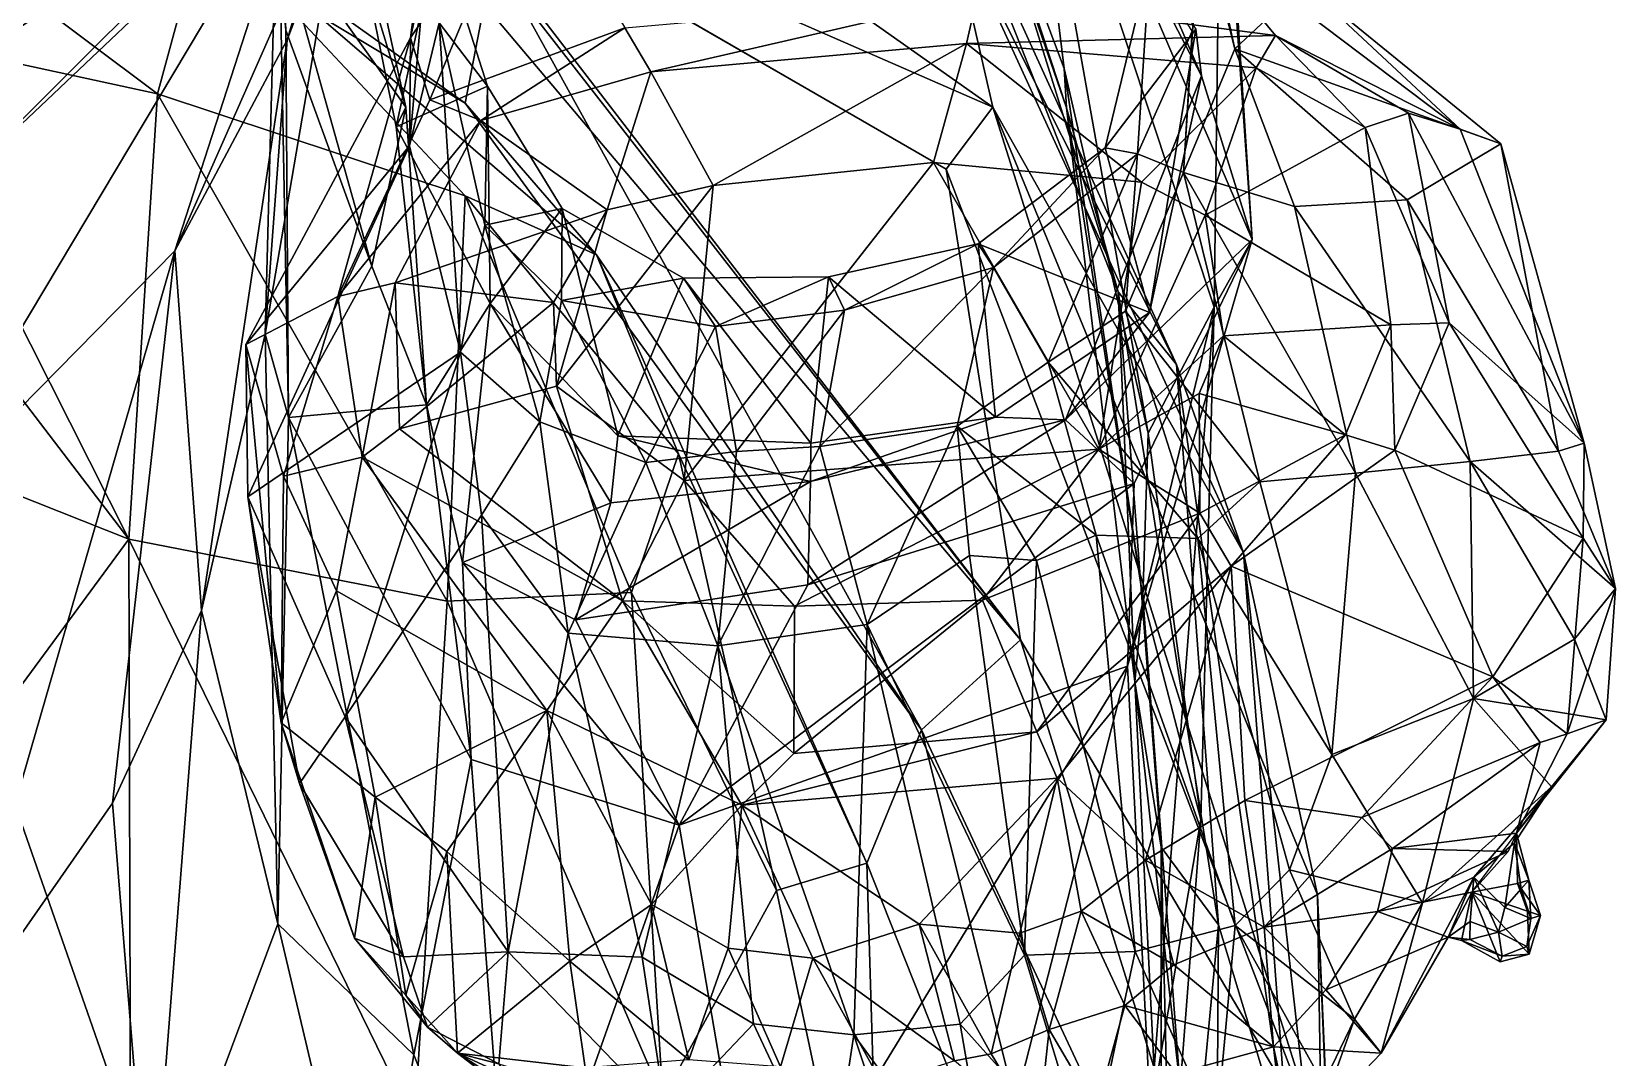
# Model space of a CAD drawing. Extents: x -0.25 to 0.25, y -0.85 to 0.99.
# Drawn here: x 0.092 to 0.2376, y 0.5212 to 0.6156 of the extents above; entities that cross this region are included whole.
import ezdxf

# ---------------------------------------------------------------- set-up
doc = ezdxf.new("R2010")
doc.units = 0
doc.layers.add('PANTHER$LWO', color=1, linetype='CONTINUOUS')

msp = doc.modelspace()

# ---------------------------------------------------------------- linework, layer by layer
at = {"layer": 'PANTHER$LWO'}
for points in [[(0.12937, 0.63475, 0.09547), (0.13437, 0.64969, 0.09228), (0.12682, 0.61502, 0.04335)], [(0.13437, 0.64969, 0.09228), (0.13769, 0.63123, 0.04873), (0.12682, 0.61502, 0.04335)], [(0.17432, 0.6458, 0.34069), (0.17728, 0.63864, 0.37057), (0.18714, 0.60858, 0.36045)], [(0.18694, 0.61221, 0.33131), (0.17432, 0.6458, 0.34069), (0.18714, 0.60858, 0.36045)], [(0.17432, 0.6458, 0.34069), (0.18694, 0.61221, 0.33131), (0.18311, 0.64345, 0.28447)], [(0.10513, 0.59545, 0.39328), (0.11683, 0.63155, 0.40299), (0.1269, 0.64475, 0.36595)], [(0.11548, 0.61486, 0.36012), (0.10513, 0.59545, 0.39328), (0.1269, 0.64475, 0.36595)], [(0.12159, 0.63543, 0.33571), (0.11548, 0.61486, 0.36012), (0.1269, 0.64475, 0.36595)], [(0.20133, 0.63737, 0.24925), (0.18311, 0.64345, 0.28447), (0.20072, 0.59025, 0.26138)], [(0.19466, 0.57868, 0.31565), (0.18311, 0.64345, 0.28447), (0.18694, 0.61221, 0.33131)], [(0.18311, 0.64345, 0.28447), (0.19466, 0.57868, 0.31565), (0.20072, 0.59025, 0.26138)], [(0.20263, 0.61402, 0.07371), (0.209, 0.62002, 0.04674), (0.19657, 0.64148, 0.09626)], [(0.19657, 0.64148, 0.09626), (0.19944, 0.62663, 0.09969), (0.20263, 0.61402, 0.07371)], [(0.13186, 0.60902, 0.67418), (0.08269, 0.63855, 0.68298), (0.10794, 0.62603, 0.71074)], [(0.08269, 0.63855, 0.68298), (0.13186, 0.60902, 0.67418), (0.13447, 0.62266, 0.64157)], [(0.13693, 0.63933, 0.49273), (0.12236, 0.63402, 0.54503), (0.18036, 0.60867, 0.51655)], [(0.17615, 0.62713, 0.46628), (0.13693, 0.63933, 0.49273), (0.18036, 0.60867, 0.51655)], [(0.17728, 0.63864, 0.37057), (0.17631, 0.63106, 0.4235), (0.19191, 0.59168, 0.41237)], [(0.18714, 0.60858, 0.36045), (0.17728, 0.63864, 0.37057), (0.19191, 0.59168, 0.41237)], [(0.20072, 0.59025, 0.26138), (0.20422, 0.59649, 0.23211), (0.20133, 0.63737, 0.24925)], [(0.20133, 0.63737, 0.24925), (0.20422, 0.59649, 0.23211), (0.20189, 0.63257, 0.2283)], [(0.11461, 0.63183, 0.28201), (0.11345, 0.58776, 0.32741), (0.12159, 0.63543, 0.33571)], [(0.11548, 0.61486, 0.36012), (0.12159, 0.63543, 0.33571), (0.11345, 0.58776, 0.32741)], [(0.10794, 0.62603, 0.71074), (0.07031, 0.63477, 0.71965), (0.10354, 0.60988, 0.75694)], [(0.07738, 0.61555, 0.76755), (0.10354, 0.60988, 0.75694), (0.07031, 0.63477, 0.71965)], [(0.12073, 0.63449, 0.19135), (0.12639, 0.60865, 0.21244), (0.11447, 0.62547, 0.22932)], [(0.12073, 0.63449, 0.19135), (0.12269, 0.62076, 0.18963), (0.12639, 0.60865, 0.21244)], [(0.12236, 0.63402, 0.54503), (0.12726, 0.63114, 0.58512), (0.17607, 0.60296, 0.56751)], [(0.17607, 0.60296, 0.56751), (0.18036, 0.60867, 0.51655), (0.12236, 0.63402, 0.54503)], [(0.12937, 0.63475, 0.09547), (0.12682, 0.61502, 0.04335), (0.12672, 0.6051, 0.07152)], [(0.12672, 0.6051, 0.07152), (0.12944, 0.6164, 0.101), (0.12937, 0.63475, 0.09547)], [(0.19045, 0.63268, 0.18881), (0.18909, 0.63164, 0.20774), (0.19956, 0.61155, 0.20113)], [(0.20189, 0.63257, 0.2283), (0.20422, 0.59649, 0.23211), (0.18909, 0.63164, 0.20774)], [(0.19956, 0.61155, 0.20113), (0.19906, 0.61582, 0.18637), (0.19045, 0.63268, 0.18881)], [(0.11505, 0.63143, 0.44878), (0.04927, 0.58952, 0.5055), (0.07883, 0.6181, 0.52174)], [(0.11505, 0.63143, 0.44878), (0.08341, 0.59988, 0.45032), (0.04927, 0.58952, 0.5055)], [(0.07996, 0.56988, 0.43726), (0.08341, 0.59988, 0.45032), (0.11683, 0.63155, 0.40299)], [(0.10513, 0.59545, 0.39328), (0.07996, 0.56988, 0.43726), (0.11683, 0.63155, 0.40299)], [(0.11683, 0.63155, 0.40299), (0.08341, 0.59988, 0.45032), (0.11505, 0.63143, 0.44878)], [(0.11461, 0.63183, 0.28201), (0.11561, 0.58012, 0.2611), (0.11345, 0.58776, 0.32741)], [(0.11461, 0.63183, 0.28201), (0.11536, 0.61575, 0.24337), (0.11561, 0.58012, 0.2611)], [(0.12726, 0.63114, 0.58512), (0.12644, 0.6266, 0.61564), (0.18291, 0.55966, 0.59027)], [(0.12682, 0.61502, 0.04335), (0.13769, 0.63123, 0.04873), (0.12861, 0.60932, 0.02028)], [(0.18291, 0.55966, 0.59027), (0.17607, 0.60296, 0.56751), (0.12726, 0.63114, 0.58512)], [(0.14653, 0.61596, 0.01785), (0.12861, 0.60932, 0.02028), (0.13769, 0.63123, 0.04873)], [(0.17631, 0.63106, 0.4235), (0.17615, 0.62713, 0.46628), (0.19726, 0.58498, 0.45505)], [(0.19726, 0.58498, 0.45505), (0.19191, 0.59168, 0.41237), (0.17631, 0.63106, 0.4235)], [(0.20422, 0.59649, 0.23211), (0.19956, 0.61155, 0.20113), (0.18909, 0.63164, 0.20774)], [(0.12644, 0.6266, 0.61564), (0.13447, 0.62266, 0.64157), (0.18291, 0.55966, 0.59027)], [(0.20342, 0.56765, 0.48768), (0.19726, 0.58498, 0.45505), (0.17615, 0.62713, 0.46628)], [(0.17615, 0.62713, 0.46628), (0.18036, 0.60867, 0.51655), (0.20342, 0.56765, 0.48768)], [(0.19708, 0.62649, 0.03315), (0.20636, 0.61526, 0.01449), (0.17892, 0.61885, 0.01399)], [(0.20636, 0.61526, 0.01449), (0.19708, 0.62649, 0.03315), (0.22336, 0.60663, 0.02835)], [(0.22336, 0.60663, 0.02835), (0.19708, 0.62649, 0.03315), (0.209, 0.62002, 0.04674)], [(0.1979, 0.60265, 0.0812), (0.20263, 0.61402, 0.07371), (0.19944, 0.62663, 0.09969)], [(0.19944, 0.62663, 0.09969), (0.1987, 0.61565, 0.103), (0.1979, 0.60265, 0.0812)], [(0.10354, 0.60988, 0.75694), (0.13184, 0.6005, 0.73496), (0.10794, 0.62603, 0.71074)], [(0.14392, 0.59508, 0.69899), (0.10794, 0.62603, 0.71074), (0.13184, 0.6005, 0.73496)], [(0.10794, 0.62603, 0.71074), (0.14392, 0.59508, 0.69899), (0.13186, 0.60902, 0.67418)], [(0.11447, 0.62547, 0.22932), (0.12327, 0.59403, 0.2356), (0.11536, 0.61575, 0.24337)], [(0.12639, 0.60865, 0.21244), (0.12327, 0.59403, 0.2356), (0.11447, 0.62547, 0.22932)], [(0.12549, 0.60684, 0.1875), (0.12269, 0.62076, 0.18963), (0.12937, 0.62477, 0.13038)], [(0.13389, 0.61059, 0.12615), (0.12549, 0.60684, 0.1875), (0.12937, 0.62477, 0.13038)], [(0.13389, 0.61059, 0.12615), (0.12937, 0.62477, 0.13038), (0.12944, 0.6164, 0.101)], [(0.13447, 0.62266, 0.64157), (0.13186, 0.60902, 0.67418), (0.17381, 0.55139, 0.64236)], [(0.17381, 0.55139, 0.64236), (0.18291, 0.55966, 0.59027), (0.13447, 0.62266, 0.64157)], [(0.19481, 0.62197, 0.13276), (0.19071, 0.60491, 0.12593), (0.19369, 0.60437, 0.10393)], [(0.19481, 0.62197, 0.13276), (0.19906, 0.61582, 0.18637), (0.19071, 0.60491, 0.12593)], [(0.1987, 0.61565, 0.103), (0.19481, 0.62197, 0.13276), (0.19369, 0.60437, 0.10393)], [(0.12639, 0.60865, 0.21244), (0.12269, 0.62076, 0.18963), (0.12549, 0.60684, 0.1875)], [(0.22709, 0.60528, 0.03793), (0.209, 0.62002, 0.04674), (0.20263, 0.61402, 0.07371)], [(0.22709, 0.60528, 0.03793), (0.22336, 0.60663, 0.02835), (0.209, 0.62002, 0.04674)], [(0.14893, 0.6119, 0.00749), (0.14653, 0.61596, 0.01785), (0.17892, 0.61885, 0.01399)], [(0.17795, 0.61452, 0.01017), (0.14893, 0.6119, 0.00749), (0.17892, 0.61885, 0.01399)], [(0.17795, 0.61452, 0.01017), (0.17892, 0.61885, 0.01399), (0.20636, 0.61526, 0.01449)], [(0.12944, 0.6164, 0.101), (0.12672, 0.6051, 0.07152), (0.13141, 0.58613, 0.07848)], [(0.13365, 0.59779, 0.10456), (0.13389, 0.61059, 0.12615), (0.12944, 0.6164, 0.101)], [(0.13141, 0.58613, 0.07848), (0.13365, 0.59779, 0.10456), (0.12944, 0.6164, 0.101)], [(0.07423, 0.60382, 0.79852), (0.1009, 0.56893, 0.80344), (0.07738, 0.61555, 0.76755)], [(0.10354, 0.60988, 0.75694), (0.07738, 0.61555, 0.76755), (0.1009, 0.56893, 0.80344)], [(0.10513, 0.59545, 0.39328), (0.11548, 0.61486, 0.36012), (0.10758, 0.56236, 0.3631)], [(0.11345, 0.58776, 0.32741), (0.10758, 0.56236, 0.3631), (0.11548, 0.61486, 0.36012)], [(0.11167, 0.58681, 0.03004), (0.12682, 0.61502, 0.04335), (0.12012, 0.59123, 0.01914)], [(0.12672, 0.6051, 0.07152), (0.12682, 0.61502, 0.04335), (0.11167, 0.58681, 0.03004)], [(0.11536, 0.61575, 0.24337), (0.12327, 0.59403, 0.2356), (0.11561, 0.58012, 0.2611)], [(0.12012, 0.59123, 0.01914), (0.12682, 0.61502, 0.04335), (0.12861, 0.60932, 0.02028)], [(0.13328, 0.60744, 0.00796), (0.12861, 0.60932, 0.02028), (0.14653, 0.61596, 0.01785)], [(0.14893, 0.6119, 0.00749), (0.13328, 0.60744, 0.00796), (0.14653, 0.61596, 0.01785)], [(0.20458, 0.61228, 0.0114), (0.17795, 0.61452, 0.01017), (0.20636, 0.61526, 0.01449)], [(0.19906, 0.61582, 0.18637), (0.19477, 0.58978, 0.18474), (0.19071, 0.60491, 0.12593)], [(0.1979, 0.60265, 0.0812), (0.1987, 0.61565, 0.103), (0.19369, 0.60437, 0.10393)], [(0.19477, 0.58978, 0.18474), (0.19906, 0.61582, 0.18637), (0.19956, 0.61155, 0.20113)], [(0.21463, 0.60678, 0.01116), (0.20458, 0.61228, 0.0114), (0.20636, 0.61526, 0.01449)], [(0.20636, 0.61526, 0.01449), (0.21859, 0.6081, 0.02468), (0.21463, 0.60678, 0.01116)], [(0.22336, 0.60663, 0.02835), (0.21859, 0.6081, 0.02468), (0.20636, 0.61526, 0.01449)], [(0.15466, 0.60144, 0.00457), (0.14893, 0.6119, 0.00749), (0.17795, 0.61452, 0.01017)], [(0.17491, 0.60357, 0.00601), (0.15466, 0.60144, 0.00457), (0.17795, 0.61452, 0.01017)], [(0.19406, 0.60176, 0.00718), (0.17491, 0.60357, 0.00601), (0.17795, 0.61452, 0.01017)], [(0.17795, 0.61452, 0.01017), (0.20458, 0.61228, 0.0114), (0.19406, 0.60176, 0.00718)], [(0.20263, 0.61402, 0.07371), (0.1979, 0.60265, 0.0812), (0.20813, 0.59953, 0.06895)], [(0.20263, 0.61402, 0.07371), (0.20813, 0.59953, 0.06895), (0.21849, 0.60013, 0.05757)], [(0.21849, 0.60013, 0.05757), (0.22709, 0.60528, 0.03793), (0.20263, 0.61402, 0.07371)], [(0.14489, 0.5992, 0.00373), (0.13328, 0.60744, 0.00796), (0.14893, 0.6119, 0.00749)], [(0.15466, 0.60144, 0.00457), (0.14489, 0.5992, 0.00373), (0.14893, 0.6119, 0.00749)], [(0.18694, 0.61221, 0.33131), (0.18714, 0.60858, 0.36045), (0.19416, 0.56358, 0.35126)], [(0.19466, 0.57868, 0.31565), (0.18694, 0.61221, 0.33131), (0.19416, 0.56358, 0.35126)], [(0.1999, 0.59872, 0.00719), (0.19406, 0.60176, 0.00718), (0.20458, 0.61228, 0.0114)], [(0.20458, 0.61228, 0.0114), (0.21463, 0.60678, 0.01116), (0.1999, 0.59872, 0.00719)], [(0.13415, 0.59058, 0.18496), (0.12549, 0.60684, 0.1875), (0.13389, 0.61059, 0.12615)], [(0.14076, 0.59932, 0.12314), (0.13389, 0.61059, 0.12615), (0.13365, 0.59779, 0.10456)], [(0.14076, 0.59932, 0.12314), (0.13415, 0.59058, 0.18496), (0.13389, 0.61059, 0.12615)], [(0.20422, 0.59649, 0.23211), (0.18707, 0.57988, 0.21141), (0.19956, 0.61155, 0.20113)], [(0.19956, 0.61155, 0.20113), (0.18707, 0.57988, 0.21141), (0.19477, 0.58978, 0.18474)], [(0.1009, 0.56893, 0.80344), (0.13018, 0.56322, 0.77319), (0.10354, 0.60988, 0.75694)], [(0.13184, 0.6005, 0.73496), (0.10354, 0.60988, 0.75694), (0.13018, 0.56322, 0.77319)], [(0.12012, 0.59123, 0.01914), (0.12861, 0.60932, 0.02028), (0.13328, 0.60744, 0.00796)], [(0.13186, 0.60902, 0.67418), (0.14392, 0.59508, 0.69899), (0.17381, 0.55139, 0.64236)], [(0.13328, 0.60744, 0.00796), (0.12542, 0.59249, 0.00775), (0.12012, 0.59123, 0.01914)], [(0.12327, 0.59403, 0.2356), (0.12639, 0.60865, 0.21244), (0.12828, 0.58128, 0.2317)], [(0.12542, 0.59249, 0.00775), (0.13328, 0.60744, 0.00796), (0.14489, 0.5992, 0.00373)], [(0.12828, 0.58128, 0.2317), (0.12639, 0.60865, 0.21244), (0.12549, 0.60684, 0.1875)], [(0.17607, 0.60296, 0.56751), (0.21059, 0.51277, 0.56169), (0.18036, 0.60867, 0.51655)], [(0.21024, 0.53619, 0.51965), (0.20342, 0.56765, 0.48768), (0.18036, 0.60867, 0.51655)], [(0.21059, 0.51277, 0.56169), (0.21024, 0.53619, 0.51965), (0.18036, 0.60867, 0.51655)], [(0.18714, 0.60858, 0.36045), (0.19191, 0.59168, 0.41237), (0.19345, 0.5558, 0.38922)], [(0.19416, 0.56358, 0.35126), (0.18714, 0.60858, 0.36045), (0.19345, 0.5558, 0.38922)], [(0.21463, 0.60678, 0.01116), (0.21859, 0.6081, 0.02468), (0.22234, 0.58881, 0.02163)], [(0.21859, 0.6081, 0.02468), (0.23477, 0.57774, 0.03491), (0.22234, 0.58881, 0.02163)], [(0.22336, 0.60663, 0.02835), (0.23477, 0.57774, 0.03491), (0.21859, 0.6081, 0.02468)], [(0.13415, 0.59058, 0.18496), (0.12828, 0.58128, 0.2317), (0.12549, 0.60684, 0.1875)], [(0.1999, 0.59872, 0.00719), (0.21463, 0.60678, 0.01116), (0.21699, 0.58862, 0.00994)], [(0.21699, 0.58862, 0.00994), (0.21463, 0.60678, 0.01116), (0.22234, 0.58881, 0.02163)], [(0.23477, 0.57774, 0.03491), (0.22336, 0.60663, 0.02835), (0.22709, 0.60528, 0.03793)], [(0.11167, 0.58681, 0.03004), (0.11185, 0.5728, 0.04808), (0.12672, 0.6051, 0.07152)], [(0.13141, 0.58613, 0.07848), (0.12672, 0.6051, 0.07152), (0.11185, 0.5728, 0.04808)], [(0.19071, 0.60491, 0.12593), (0.17903, 0.59609, 0.12079), (0.18044, 0.59392, 0.10572)], [(0.19071, 0.60491, 0.12593), (0.19477, 0.58978, 0.18474), (0.17903, 0.59609, 0.12079)], [(0.19369, 0.60437, 0.10393), (0.19071, 0.60491, 0.12593), (0.18044, 0.59392, 0.10572)], [(0.23239, 0.577, 0.04648), (0.22709, 0.60528, 0.03793), (0.21849, 0.60013, 0.05757)], [(0.23239, 0.577, 0.04648), (0.23477, 0.57774, 0.03491), (0.22709, 0.60528, 0.03793)], [(0.1009, 0.56893, 0.80344), (0.07423, 0.60382, 0.79852), (0.073, 0.57999, 0.8291)], [(0.152, 0.57431, 0.00382), (0.15466, 0.60144, 0.00457), (0.17491, 0.60357, 0.00601)], [(0.19011, 0.57719, 0.00561), (0.152, 0.57431, 0.00382), (0.17491, 0.60357, 0.00601)], [(0.19011, 0.57719, 0.00561), (0.17491, 0.60357, 0.00601), (0.19406, 0.60176, 0.00718)], [(0.19369, 0.60437, 0.10393), (0.18044, 0.59392, 0.10572), (0.18546, 0.58521, 0.08501)], [(0.18546, 0.58521, 0.08501), (0.19258, 0.5899, 0.0813), (0.19369, 0.60437, 0.10393)], [(0.19369, 0.60437, 0.10393), (0.19258, 0.5899, 0.0813), (0.1979, 0.60265, 0.0812)], [(0.18291, 0.55966, 0.59027), (0.21059, 0.51277, 0.56169), (0.17607, 0.60296, 0.56751)], [(0.1999, 0.59872, 0.00719), (0.19011, 0.57719, 0.00561), (0.19406, 0.60176, 0.00718)], [(0.20494, 0.5742, 0.06716), (0.1979, 0.60265, 0.0812), (0.19258, 0.5899, 0.0813)], [(0.21373, 0.57498, 0.06255), (0.20813, 0.59953, 0.06895), (0.1979, 0.60265, 0.0812)], [(0.1979, 0.60265, 0.0812), (0.20494, 0.5742, 0.06716), (0.21373, 0.57498, 0.06255)], [(0.13184, 0.6005, 0.73496), (0.13018, 0.56322, 0.77319), (0.14714, 0.564, 0.74214)], [(0.15147, 0.57678, 0.71713), (0.13184, 0.6005, 0.73496), (0.14714, 0.564, 0.74214)], [(0.13184, 0.6005, 0.73496), (0.15147, 0.57678, 0.71713), (0.14392, 0.59508, 0.69899)], [(0.14025, 0.583, 0.00336), (0.14489, 0.5992, 0.00373), (0.15466, 0.60144, 0.00457)], [(0.152, 0.57431, 0.00382), (0.14025, 0.583, 0.00336), (0.15466, 0.60144, 0.00457)], [(0.22428, 0.57605, 0.0593), (0.21849, 0.60013, 0.05757), (0.20813, 0.59953, 0.06895)], [(0.22428, 0.57605, 0.0593), (0.23239, 0.577, 0.04648), (0.21849, 0.60013, 0.05757)], [(0.14489, 0.5992, 0.00373), (0.13997, 0.59069, 0.00341), (0.12542, 0.59249, 0.00775)], [(0.1407, 0.59087, 0.1061), (0.14076, 0.59932, 0.12314), (0.13365, 0.59779, 0.10456)], [(0.14589, 0.57843, 0.18508), (0.13415, 0.59058, 0.18496), (0.14076, 0.59932, 0.12314)], [(0.14025, 0.583, 0.00336), (0.13997, 0.59069, 0.00341), (0.14489, 0.5992, 0.00373)], [(0.15194, 0.59292, 0.12039), (0.14076, 0.59932, 0.12314), (0.1407, 0.59087, 0.1061)], [(0.15194, 0.59292, 0.12039), (0.14589, 0.57843, 0.18508), (0.14076, 0.59932, 0.12314)], [(0.19011, 0.57719, 0.00561), (0.1999, 0.59872, 0.00719), (0.2016, 0.58762, 0.00649)], [(0.2016, 0.58762, 0.00649), (0.1999, 0.59872, 0.00719), (0.21699, 0.58862, 0.00994)], [(0.20813, 0.59953, 0.06895), (0.21373, 0.57498, 0.06255), (0.22428, 0.57605, 0.0593)], [(0.13365, 0.59779, 0.10456), (0.13141, 0.58613, 0.07848), (0.1387, 0.57972, 0.08322)], [(0.1387, 0.57972, 0.08322), (0.1407, 0.59087, 0.1061), (0.13365, 0.59779, 0.10456)], [(0.17903, 0.59609, 0.12079), (0.16525, 0.59305, 0.11804), (0.16673, 0.58999, 0.10646)], [(0.17903, 0.59609, 0.12079), (0.18061, 0.58014, 0.18368), (0.16525, 0.59305, 0.11804)], [(0.18044, 0.59392, 0.10572), (0.17903, 0.59609, 0.12079), (0.16673, 0.58999, 0.10646)], [(0.19477, 0.58978, 0.18474), (0.18061, 0.58014, 0.18368), (0.17903, 0.59609, 0.12079)], [(0.20422, 0.59649, 0.23211), (0.19337, 0.57403, 0.22344), (0.18707, 0.57988, 0.21141)], [(0.20422, 0.59649, 0.23211), (0.20072, 0.59025, 0.26138), (0.19275, 0.55724, 0.24764)], [(0.19275, 0.55724, 0.24764), (0.19337, 0.57403, 0.22344), (0.20422, 0.59649, 0.23211)], [(0.08412, 0.5227, 0.41992), (0.07996, 0.56988, 0.43726), (0.10513, 0.59545, 0.39328)], [(0.09942, 0.54464, 0.39136), (0.08412, 0.5227, 0.41992), (0.10513, 0.59545, 0.39328)], [(0.10758, 0.56236, 0.3631), (0.09942, 0.54464, 0.39136), (0.10513, 0.59545, 0.39328)], [(0.14392, 0.59508, 0.69899), (0.15147, 0.57678, 0.71713), (0.1688, 0.5391, 0.68921)], [(0.17381, 0.55139, 0.64236), (0.14392, 0.59508, 0.69899), (0.1688, 0.5391, 0.68921)], [(0.12327, 0.59403, 0.2356), (0.12828, 0.58128, 0.2317), (0.11561, 0.58012, 0.2611)], [(0.15487, 0.58849, 0.10662), (0.15194, 0.59292, 0.12039), (0.1407, 0.59087, 0.1061)], [(0.16364, 0.57775, 0.18345), (0.14589, 0.57843, 0.18508), (0.15194, 0.59292, 0.12039)], [(0.16525, 0.59305, 0.11804), (0.15194, 0.59292, 0.12039), (0.15487, 0.58849, 0.10662)], [(0.16525, 0.59305, 0.11804), (0.16364, 0.57775, 0.18345), (0.15194, 0.59292, 0.12039)], [(0.16673, 0.58999, 0.10646), (0.16525, 0.59305, 0.11804), (0.15487, 0.58849, 0.10662)], [(0.18061, 0.58014, 0.18368), (0.16364, 0.57775, 0.18345), (0.16525, 0.59305, 0.11804)], [(0.18044, 0.59392, 0.10572), (0.16673, 0.58999, 0.10646), (0.16445, 0.57744, 0.08554)], [(0.1771, 0.5793, 0.08386), (0.18044, 0.59392, 0.10572), (0.16445, 0.57744, 0.08554)], [(0.18546, 0.58521, 0.08501), (0.18044, 0.59392, 0.10572), (0.1771, 0.5793, 0.08386)], [(0.12237, 0.57647, 0.01431), (0.12012, 0.59123, 0.01914), (0.12542, 0.59249, 0.00775)], [(0.12542, 0.59249, 0.00775), (0.12582, 0.57908, 0.00762), (0.12237, 0.57647, 0.01431)], [(0.12582, 0.57908, 0.00762), (0.12542, 0.59249, 0.00775), (0.13997, 0.59069, 0.00341)], [(0.19585, 0.54057, 0.42004), (0.19345, 0.5558, 0.38922), (0.19191, 0.59168, 0.41237)], [(0.20114, 0.53343, 0.4428), (0.19585, 0.54057, 0.42004), (0.19191, 0.59168, 0.41237)], [(0.19191, 0.59168, 0.41237), (0.19726, 0.58498, 0.45505), (0.20114, 0.53343, 0.4428)], [(0.12012, 0.59123, 0.01914), (0.11513, 0.57471, 0.02426), (0.11167, 0.58681, 0.03004)], [(0.11513, 0.57471, 0.02426), (0.12012, 0.59123, 0.01914), (0.12237, 0.57647, 0.01431)], [(0.13997, 0.59069, 0.00341), (0.14025, 0.583, 0.00336), (0.12582, 0.57908, 0.00762)], [(0.13159, 0.56678, 0.22653), (0.12828, 0.58128, 0.2317), (0.13415, 0.59058, 0.18496)], [(0.13415, 0.59058, 0.18496), (0.14523, 0.57226, 0.20599), (0.13159, 0.56678, 0.22653)], [(0.13415, 0.59058, 0.18496), (0.14589, 0.57843, 0.18508), (0.14523, 0.57226, 0.20599)], [(0.1407, 0.59087, 0.1061), (0.1387, 0.57972, 0.08322), (0.14845, 0.57598, 0.08445)], [(0.15487, 0.58849, 0.10662), (0.1407, 0.59087, 0.1061), (0.14845, 0.57598, 0.08445)], [(0.16673, 0.58999, 0.10646), (0.15487, 0.58849, 0.10662), (0.15679, 0.57699, 0.08622)], [(0.16673, 0.58999, 0.10646), (0.15679, 0.57699, 0.08622), (0.16445, 0.57744, 0.08554)], [(0.19924, 0.56898, 0.07471), (0.19258, 0.5899, 0.0813), (0.18546, 0.58521, 0.08501)], [(0.19258, 0.5899, 0.0813), (0.19924, 0.56898, 0.07471), (0.20494, 0.5742, 0.06716)], [(0.20072, 0.59025, 0.26138), (0.19488, 0.51597, 0.30902), (0.19275, 0.55724, 0.24764)], [(0.19466, 0.57868, 0.31565), (0.1995, 0.54313, 0.3193), (0.20072, 0.59025, 0.26138)], [(0.20072, 0.59025, 0.26138), (0.1995, 0.54313, 0.3193), (0.19488, 0.51597, 0.30902)], [(0.15679, 0.57699, 0.08622), (0.15487, 0.58849, 0.10662), (0.14845, 0.57598, 0.08445)], [(0.18061, 0.58014, 0.18368), (0.19477, 0.58978, 0.18474), (0.18707, 0.57988, 0.21141)], [(0.2016, 0.58762, 0.00649), (0.21699, 0.58862, 0.00994), (0.21282, 0.5785, 0.0092)], [(0.21282, 0.5785, 0.0092), (0.21699, 0.58862, 0.00994), (0.21734, 0.5771, 0.01263)], [(0.21699, 0.58862, 0.00994), (0.22234, 0.58881, 0.02163), (0.21734, 0.5771, 0.01263)], [(0.22234, 0.58881, 0.02163), (0.23468, 0.569, 0.02361), (0.21734, 0.5771, 0.01263)], [(0.22234, 0.58881, 0.02163), (0.23477, 0.57774, 0.03491), (0.23468, 0.569, 0.02361)], [(0.10758, 0.56236, 0.3631), (0.11345, 0.58776, 0.32741), (0.11463, 0.53352, 0.32527)], [(0.11345, 0.58776, 0.32741), (0.11561, 0.58012, 0.2611), (0.11463, 0.53352, 0.32527)], [(0.2016, 0.58762, 0.00649), (0.19935, 0.58231, 0.00608), (0.19011, 0.57719, 0.00561)], [(0.19935, 0.58231, 0.00608), (0.2016, 0.58762, 0.00649), (0.21282, 0.5785, 0.0092)], [(0.11492, 0.55201, 0.03605), (0.11167, 0.58681, 0.03004), (0.11513, 0.57471, 0.02426)], [(0.11185, 0.5728, 0.04808), (0.11167, 0.58681, 0.03004), (0.11492, 0.55201, 0.03605)], [(0.11185, 0.5728, 0.04808), (0.1208, 0.55258, 0.05962), (0.13141, 0.58613, 0.07848)], [(0.13141, 0.58613, 0.07848), (0.1208, 0.55258, 0.05962), (0.13334, 0.57113, 0.07517)], [(0.13141, 0.58613, 0.07848), (0.13334, 0.57113, 0.07517), (0.1387, 0.57972, 0.08322)], [(0.18988, 0.56928, 0.07744), (0.18546, 0.58521, 0.08501), (0.1771, 0.5793, 0.08386)], [(0.18546, 0.58521, 0.08501), (0.18988, 0.56928, 0.07744), (0.19924, 0.56898, 0.07471)], [(0.20766, 0.51182, 0.47229), (0.20114, 0.53343, 0.4428), (0.19726, 0.58498, 0.45505)], [(0.19726, 0.58498, 0.45505), (0.20342, 0.56765, 0.48768), (0.20766, 0.51182, 0.47229)], [(0.14633, 0.56323, 0.00638), (0.12582, 0.57908, 0.00762), (0.14025, 0.583, 0.00336)], [(0.14025, 0.583, 0.00336), (0.152, 0.57431, 0.00382), (0.14633, 0.56323, 0.00638)], [(0.12828, 0.58128, 0.2317), (0.13239, 0.54865, 0.24809), (0.11561, 0.58012, 0.2611)], [(0.12828, 0.58128, 0.2317), (0.13159, 0.56678, 0.22653), (0.13239, 0.54865, 0.24809)], [(0.19011, 0.57719, 0.00561), (0.19935, 0.58231, 0.00608), (0.19942, 0.57132, 0.00893)], [(0.19935, 0.58231, 0.00608), (0.21282, 0.5785, 0.0092), (0.19942, 0.57132, 0.00893)], [(0.08802, 0.55141, 0.83589), (0.1009, 0.56893, 0.80344), (0.073, 0.57999, 0.8291)], [(0.11561, 0.58012, 0.2611), (0.12712, 0.52148, 0.29621), (0.11463, 0.53352, 0.32527)], [(0.11561, 0.58012, 0.2611), (0.13239, 0.54865, 0.24809), (0.12712, 0.52148, 0.29621)], [(0.14131, 0.56026, 0.07175), (0.1387, 0.57972, 0.08322), (0.13334, 0.57113, 0.07517)], [(0.14845, 0.57598, 0.08445), (0.1387, 0.57972, 0.08322), (0.14131, 0.56026, 0.07175)], [(0.19337, 0.57403, 0.22344), (0.16336, 0.56471, 0.22259), (0.18707, 0.57988, 0.21141)], [(0.18707, 0.57988, 0.21141), (0.16336, 0.56471, 0.22259), (0.16362, 0.57423, 0.20475)], [(0.16364, 0.57775, 0.18345), (0.18061, 0.58014, 0.18368), (0.16362, 0.57423, 0.20475)], [(0.16362, 0.57423, 0.20475), (0.18061, 0.58014, 0.18368), (0.18707, 0.57988, 0.21141)], [(0.12582, 0.57908, 0.00762), (0.14633, 0.56323, 0.00638), (0.12237, 0.57647, 0.01431)], [(0.14589, 0.57843, 0.18508), (0.16362, 0.57423, 0.20475), (0.14523, 0.57226, 0.20599)], [(0.14589, 0.57843, 0.18508), (0.16364, 0.57775, 0.18345), (0.16362, 0.57423, 0.20475)], [(0.1771, 0.5793, 0.08386), (0.16445, 0.57744, 0.08554), (0.16883, 0.56106, 0.07743)], [(0.17824, 0.56742, 0.07494), (0.1771, 0.5793, 0.08386), (0.16883, 0.56106, 0.07743)], [(0.17824, 0.56742, 0.07494), (0.18439, 0.56695, 0.07492), (0.1771, 0.5793, 0.08386)], [(0.18439, 0.56695, 0.07492), (0.18988, 0.56928, 0.07744), (0.1771, 0.5793, 0.08386)], [(0.1995, 0.54313, 0.3193), (0.19466, 0.57868, 0.31565), (0.19416, 0.56358, 0.35126)], [(0.19942, 0.57132, 0.00893), (0.21282, 0.5785, 0.0092), (0.20229, 0.56644, 0.01508)], [(0.21282, 0.5785, 0.0092), (0.21734, 0.5771, 0.01263), (0.20229, 0.56644, 0.01508)], [(0.15147, 0.57678, 0.71713), (0.14714, 0.564, 0.74214), (0.16049, 0.53659, 0.71846)], [(0.15679, 0.57699, 0.08622), (0.14845, 0.57598, 0.08445), (0.15508, 0.5591, 0.07768)], [(0.1688, 0.5391, 0.68921), (0.15147, 0.57678, 0.71713), (0.16049, 0.53659, 0.71846)], [(0.16214, 0.56274, 0.00335), (0.152, 0.57431, 0.00382), (0.19011, 0.57719, 0.00561)], [(0.16445, 0.57744, 0.08554), (0.15679, 0.57699, 0.08622), (0.15508, 0.5591, 0.07768)], [(0.16883, 0.56106, 0.07743), (0.16445, 0.57744, 0.08554), (0.15508, 0.5591, 0.07768)], [(0.17943, 0.56331, 0.00418), (0.16214, 0.56274, 0.00335), (0.19011, 0.57719, 0.00561)], [(0.17943, 0.56331, 0.00418), (0.19011, 0.57719, 0.00561), (0.19942, 0.57132, 0.00893)], [(0.21734, 0.5771, 0.01263), (0.22635, 0.55625, 0.01836), (0.20229, 0.56644, 0.01508)], [(0.21734, 0.5771, 0.01263), (0.23468, 0.569, 0.02361), (0.22635, 0.55625, 0.01836)], [(0.23763, 0.56438, 0.04256), (0.23239, 0.577, 0.04648), (0.22428, 0.57605, 0.0593)], [(0.23763, 0.56438, 0.04256), (0.23477, 0.57774, 0.03491), (0.23239, 0.577, 0.04648)], [(0.23477, 0.57774, 0.03491), (0.23763, 0.56438, 0.04256), (0.23468, 0.569, 0.02361)], [(0.12237, 0.57647, 0.01431), (0.12001, 0.56416, 0.02107), (0.11513, 0.57471, 0.02426)], [(0.12001, 0.56416, 0.02107), (0.12237, 0.57647, 0.01431), (0.13937, 0.55314, 0.01284)], [(0.14633, 0.56323, 0.00638), (0.13937, 0.55314, 0.01284), (0.12237, 0.57647, 0.01431)], [(0.14131, 0.56026, 0.07175), (0.15508, 0.5591, 0.07768), (0.14845, 0.57598, 0.08445)], [(0.22428, 0.57605, 0.0593), (0.21373, 0.57498, 0.06255), (0.22458, 0.55425, 0.0629)], [(0.22428, 0.57605, 0.0593), (0.23386, 0.55972, 0.056), (0.23763, 0.56438, 0.04256)], [(0.23386, 0.55972, 0.056), (0.22428, 0.57605, 0.0593), (0.22458, 0.55425, 0.0629)], [(0.11492, 0.55201, 0.03605), (0.11513, 0.57471, 0.02426), (0.12001, 0.56416, 0.02107)], [(0.14199, 0.56151, 0.22329), (0.14523, 0.57226, 0.20599), (0.16362, 0.57423, 0.20475)], [(0.16336, 0.56471, 0.22259), (0.14199, 0.56151, 0.22329), (0.16362, 0.57423, 0.20475)], [(0.152, 0.57431, 0.00382), (0.16214, 0.56274, 0.00335), (0.14633, 0.56323, 0.00638)], [(0.19337, 0.57403, 0.22344), (0.19275, 0.55724, 0.24764), (0.15152, 0.54261, 0.24451)], [(0.15152, 0.54261, 0.24451), (0.16336, 0.56471, 0.22259), (0.19337, 0.57403, 0.22344)], [(0.21154, 0.5491, 0.06758), (0.20494, 0.5742, 0.06716), (0.19924, 0.56898, 0.07471)], [(0.21373, 0.57498, 0.06255), (0.20494, 0.5742, 0.06716), (0.21154, 0.5491, 0.06758)], [(0.22458, 0.55425, 0.0629), (0.21373, 0.57498, 0.06255), (0.21154, 0.5491, 0.06758)], [(0.11492, 0.55201, 0.03605), (0.1166, 0.54644, 0.05), (0.11185, 0.5728, 0.04808)], [(0.1166, 0.54644, 0.05), (0.1208, 0.55258, 0.05962), (0.11185, 0.5728, 0.04808)], [(0.1358, 0.53096, 0.06019), (0.13334, 0.57113, 0.07517), (0.1208, 0.55258, 0.05962)], [(0.14199, 0.56151, 0.22329), (0.13159, 0.56678, 0.22653), (0.14523, 0.57226, 0.20599)], [(0.13334, 0.57113, 0.07517), (0.1358, 0.53096, 0.06019), (0.14131, 0.56026, 0.07175)], [(0.19942, 0.57132, 0.00893), (0.18442, 0.5512, 0.00726), (0.17943, 0.56331, 0.00418)], [(0.18442, 0.5512, 0.00726), (0.19942, 0.57132, 0.00893), (0.20229, 0.56644, 0.01508)], [(0.10108, 0.51404, 0.83081), (0.1009, 0.56893, 0.80344), (0.08802, 0.55141, 0.83589)], [(0.12718, 0.51518, 0.79226), (0.1009, 0.56893, 0.80344), (0.10108, 0.51404, 0.83081)], [(0.12718, 0.51518, 0.79226), (0.13018, 0.56322, 0.77319), (0.1009, 0.56893, 0.80344)], [(0.18988, 0.56928, 0.07744), (0.18439, 0.56695, 0.07492), (0.19348, 0.53099, 0.07217)], [(0.19924, 0.56898, 0.07471), (0.18988, 0.56928, 0.07744), (0.20266, 0.53339, 0.07546)], [(0.20266, 0.53339, 0.07546), (0.18988, 0.56928, 0.07744), (0.19348, 0.53099, 0.07217)], [(0.20266, 0.53339, 0.07546), (0.20767, 0.53851, 0.07153), (0.19924, 0.56898, 0.07471)], [(0.20767, 0.53851, 0.07153), (0.21154, 0.5491, 0.06758), (0.19924, 0.56898, 0.07471)], [(0.23468, 0.569, 0.02361), (0.23319, 0.551, 0.02375), (0.22635, 0.55625, 0.01836)], [(0.23468, 0.569, 0.02361), (0.23763, 0.56438, 0.04256), (0.23319, 0.551, 0.02375)], [(0.15152, 0.54261, 0.24451), (0.13239, 0.54865, 0.24809), (0.13159, 0.56678, 0.22653)], [(0.13159, 0.56678, 0.22653), (0.14199, 0.56151, 0.22329), (0.15152, 0.54261, 0.24451)], [(0.18329, 0.53065, 0.0716), (0.17824, 0.56742, 0.07494), (0.16883, 0.56106, 0.07743)], [(0.18439, 0.56695, 0.07492), (0.17824, 0.56742, 0.07494), (0.18329, 0.53065, 0.0716)], [(0.19348, 0.53099, 0.07217), (0.18439, 0.56695, 0.07492), (0.18329, 0.53065, 0.0716)], [(0.21231, 0.48883, 0.50333), (0.20766, 0.51182, 0.47229), (0.20342, 0.56765, 0.48768)], [(0.20342, 0.56765, 0.48768), (0.21024, 0.53619, 0.51965), (0.21231, 0.48883, 0.50333)], [(0.20229, 0.56644, 0.01508), (0.18629, 0.54692, 0.01688), (0.18442, 0.5512, 0.00726)], [(0.20229, 0.56644, 0.01508), (0.19443, 0.53938, 0.00593), (0.18629, 0.54692, 0.01688)], [(0.19443, 0.53938, 0.00593), (0.20229, 0.56644, 0.01508), (0.20356, 0.54487, 0.00689)], [(0.22635, 0.55625, 0.01836), (0.20356, 0.54487, 0.00689), (0.20229, 0.56644, 0.01508)], [(0.11492, 0.55201, 0.03605), (0.12001, 0.56416, 0.02107), (0.12358, 0.54517, 0.02195)], [(0.13937, 0.55314, 0.01284), (0.12358, 0.54517, 0.02195), (0.12001, 0.56416, 0.02107)], [(0.14714, 0.564, 0.74214), (0.13018, 0.56322, 0.77319), (0.15003, 0.51749, 0.7495)], [(0.14199, 0.56151, 0.22329), (0.16336, 0.56471, 0.22259), (0.15152, 0.54261, 0.24451)], [(0.15003, 0.51749, 0.7495), (0.16049, 0.53659, 0.71846), (0.14714, 0.564, 0.74214)], [(0.23763, 0.56438, 0.04256), (0.23678, 0.55229, 0.04664), (0.23319, 0.551, 0.02375)], [(0.23386, 0.55972, 0.056), (0.23678, 0.55229, 0.04664), (0.23763, 0.56438, 0.04256)], [(0.09942, 0.54464, 0.39136), (0.10758, 0.56236, 0.3631), (0.10288, 0.50209, 0.37314)], [(0.11463, 0.53352, 0.32527), (0.10288, 0.50209, 0.37314), (0.10758, 0.56236, 0.3631)], [(0.15003, 0.51749, 0.7495), (0.13018, 0.56322, 0.77319), (0.12718, 0.51518, 0.79226)], [(0.1573, 0.54446, 0.0159), (0.13937, 0.55314, 0.01284), (0.14633, 0.56323, 0.00638)], [(0.16214, 0.56274, 0.00335), (0.16207, 0.5492, 0.00632), (0.14633, 0.56323, 0.00638)], [(0.14633, 0.56323, 0.00638), (0.16207, 0.5492, 0.00632), (0.1573, 0.54446, 0.0159)], [(0.17943, 0.56331, 0.00418), (0.18442, 0.5512, 0.00726), (0.16207, 0.5492, 0.00632)], [(0.16214, 0.56274, 0.00335), (0.17943, 0.56331, 0.00418), (0.16207, 0.5492, 0.00632)], [(0.19416, 0.56358, 0.35126), (0.19345, 0.5558, 0.38922), (0.19761, 0.51848, 0.36193)], [(0.19416, 0.56358, 0.35126), (0.19761, 0.51848, 0.36193), (0.1995, 0.54313, 0.3193)], [(0.16883, 0.56106, 0.07743), (0.15508, 0.5591, 0.07768), (0.16758, 0.52333, 0.07566)], [(0.16758, 0.52333, 0.07566), (0.17736, 0.52429, 0.0741), (0.16883, 0.56106, 0.07743)], [(0.17736, 0.52429, 0.0741), (0.18329, 0.53065, 0.0716), (0.16883, 0.56106, 0.07743)], [(0.14131, 0.56026, 0.07175), (0.1358, 0.53096, 0.06019), (0.14812, 0.53046, 0.0665)], [(0.15508, 0.5591, 0.07768), (0.14131, 0.56026, 0.07175), (0.14812, 0.53046, 0.0665)], [(0.17381, 0.55139, 0.64236), (0.20892, 0.47638, 0.60646), (0.18291, 0.55966, 0.59027)], [(0.20892, 0.47638, 0.60646), (0.21059, 0.51277, 0.56169), (0.18291, 0.55966, 0.59027)], [(0.23678, 0.55229, 0.04664), (0.23386, 0.55972, 0.056), (0.22458, 0.55425, 0.0629)], [(0.15837, 0.52434, 0.0721), (0.15508, 0.5591, 0.07768), (0.14812, 0.53046, 0.0665)], [(0.16758, 0.52333, 0.07566), (0.15508, 0.5591, 0.07768), (0.15837, 0.52434, 0.0721)], [(0.1586, 0.50133, 0.2974), (0.15152, 0.54261, 0.24451), (0.19275, 0.55724, 0.24764)], [(0.19275, 0.55724, 0.24764), (0.17875, 0.50264, 0.299), (0.1586, 0.50133, 0.2974)], [(0.19488, 0.51597, 0.30902), (0.17875, 0.50264, 0.299), (0.19275, 0.55724, 0.24764)], [(0.19345, 0.5558, 0.38922), (0.19585, 0.54057, 0.42004), (0.19587, 0.50713, 0.39092)], [(0.19761, 0.51848, 0.36193), (0.19345, 0.5558, 0.38922), (0.19587, 0.50713, 0.39092)], [(0.22635, 0.55625, 0.01836), (0.2143, 0.54332, 0.00967), (0.20356, 0.54487, 0.00689)], [(0.2307, 0.5502, 0.01921), (0.2143, 0.54332, 0.00967), (0.22635, 0.55625, 0.01836)], [(0.2307, 0.5502, 0.01921), (0.22635, 0.55625, 0.01836), (0.23319, 0.551, 0.02375)], [(0.22458, 0.55425, 0.0629), (0.21154, 0.5491, 0.06758), (0.21988, 0.53545, 0.05322)], [(0.23176, 0.54613, 0.04804), (0.22458, 0.55425, 0.0629), (0.21988, 0.53545, 0.05322)], [(0.22458, 0.55425, 0.0629), (0.23176, 0.54613, 0.04804), (0.23678, 0.55229, 0.04664)], [(0.12617, 0.53048, 0.05569), (0.1208, 0.55258, 0.05962), (0.1166, 0.54644, 0.05)], [(0.1208, 0.55258, 0.05962), (0.12617, 0.53048, 0.05569), (0.1358, 0.53096, 0.06019)], [(0.12358, 0.54517, 0.02195), (0.13937, 0.55314, 0.01284), (0.13015, 0.54019, 0.0134)], [(0.13937, 0.55314, 0.01284), (0.14148, 0.5301, 0.00831), (0.13015, 0.54019, 0.0134)], [(0.14148, 0.5301, 0.00831), (0.13937, 0.55314, 0.01284), (0.14897, 0.53532, 0.00482)], [(0.1573, 0.54446, 0.0159), (0.14897, 0.53532, 0.00482), (0.13937, 0.55314, 0.01284)], [(0.23678, 0.55229, 0.04664), (0.23176, 0.54613, 0.04804), (0.22854, 0.54188, 0.0214)], [(0.22854, 0.54188, 0.0214), (0.23319, 0.551, 0.02375), (0.23678, 0.55229, 0.04664)], [(0.10108, 0.51404, 0.83081), (0.08802, 0.55141, 0.83589), (0.06568, 0.51458, 0.86726)], [(0.12167, 0.5322, 0.04331), (0.1166, 0.54644, 0.05), (0.11492, 0.55201, 0.03605)], [(0.12358, 0.54517, 0.02195), (0.12167, 0.5322, 0.04331), (0.11492, 0.55201, 0.03605)], [(0.18442, 0.5512, 0.00726), (0.18629, 0.54692, 0.01688), (0.1573, 0.54446, 0.0159)], [(0.16207, 0.5492, 0.00632), (0.18442, 0.5512, 0.00726), (0.1573, 0.54446, 0.0159)], [(0.19096, 0.4832, 0.66094), (0.17381, 0.55139, 0.64236), (0.1688, 0.5391, 0.68921)], [(0.17381, 0.55139, 0.64236), (0.19096, 0.4832, 0.66094), (0.20892, 0.47638, 0.60646)], [(0.23319, 0.551, 0.02375), (0.22854, 0.54188, 0.0214), (0.2307, 0.5502, 0.01921)], [(0.2307, 0.5502, 0.01921), (0.21714, 0.54046, 0.01134), (0.2143, 0.54332, 0.00967)], [(0.22854, 0.54188, 0.0214), (0.21714, 0.54046, 0.01134), (0.2307, 0.5502, 0.01921)], [(0.12712, 0.52148, 0.29621), (0.13239, 0.54865, 0.24809), (0.13615, 0.49899, 0.30266)], [(0.13239, 0.54865, 0.24809), (0.15152, 0.54261, 0.24451), (0.13615, 0.49899, 0.30266)], [(0.21988, 0.53545, 0.05322), (0.21154, 0.5491, 0.06758), (0.20767, 0.53851, 0.07153)], [(0.1166, 0.54644, 0.05), (0.12167, 0.5322, 0.04331), (0.12617, 0.53048, 0.05569)], [(0.18629, 0.54692, 0.01688), (0.1736, 0.53351, 0.00901), (0.1573, 0.54446, 0.0159)], [(0.1736, 0.53351, 0.00901), (0.18629, 0.54692, 0.01688), (0.18287, 0.53267, 0.00834)], [(0.1885, 0.53468, 0.00567), (0.18287, 0.53267, 0.00834), (0.18629, 0.54692, 0.01688)], [(0.19443, 0.53938, 0.00593), (0.1885, 0.53468, 0.00567), (0.18629, 0.54692, 0.01688)], [(0.12167, 0.5322, 0.04331), (0.12358, 0.54517, 0.02195), (0.12638, 0.52697, 0.02103)], [(0.13015, 0.54019, 0.0134), (0.12638, 0.52697, 0.02103), (0.12358, 0.54517, 0.02195)], [(0.19443, 0.53938, 0.00593), (0.20356, 0.54487, 0.00689), (0.20532, 0.53322, 0.00731)], [(0.20356, 0.54487, 0.00689), (0.2143, 0.54332, 0.00967), (0.20532, 0.53322, 0.00731)], [(0.23176, 0.54613, 0.04804), (0.21988, 0.53545, 0.05322), (0.2246, 0.53781, 0.03451)], [(0.2246, 0.53781, 0.03451), (0.22834, 0.54098, 0.03088), (0.23176, 0.54613, 0.04804)], [(0.22854, 0.54188, 0.0214), (0.23176, 0.54613, 0.04804), (0.22834, 0.54098, 0.03088)], [(0.08412, 0.5227, 0.41992), (0.09942, 0.54464, 0.39136), (0.10288, 0.50209, 0.37314)], [(0.15602, 0.53129, 0.00425), (0.14897, 0.53532, 0.00482), (0.1573, 0.54446, 0.0159)], [(0.16381, 0.53038, 0.00479), (0.15602, 0.53129, 0.00425), (0.1573, 0.54446, 0.0159)], [(0.1736, 0.53351, 0.00901), (0.16381, 0.53038, 0.00479), (0.1573, 0.54446, 0.0159)], [(0.2143, 0.54332, 0.00967), (0.21714, 0.54046, 0.01134), (0.20532, 0.53322, 0.00731)], [(0.15152, 0.54261, 0.24451), (0.1586, 0.50133, 0.2974), (0.13615, 0.49899, 0.30266)], [(0.19488, 0.51597, 0.30902), (0.1995, 0.54313, 0.3193), (0.19761, 0.51848, 0.36193)], [(0.22778, 0.54018, 0.02099), (0.21714, 0.54046, 0.01134), (0.22854, 0.54188, 0.0214)], [(0.22442, 0.53643, 0.02088), (0.22854, 0.54188, 0.0214), (0.22864, 0.53725, 0.01819)], [(0.22854, 0.54188, 0.0214), (0.22834, 0.54098, 0.03088), (0.22968, 0.53756, 0.02233)], [(0.22968, 0.53756, 0.02233), (0.22864, 0.53725, 0.01819), (0.22854, 0.54188, 0.0214)], [(0.19585, 0.54057, 0.42004), (0.19701, 0.49027, 0.40949), (0.19587, 0.50713, 0.39092)], [(0.19585, 0.54057, 0.42004), (0.20114, 0.53343, 0.4428), (0.19701, 0.49027, 0.40949)], [(0.21714, 0.54046, 0.01134), (0.21576, 0.53465, 0.01387), (0.20532, 0.53322, 0.00731)], [(0.21714, 0.54046, 0.01134), (0.22778, 0.54018, 0.02099), (0.21576, 0.53465, 0.01387)], [(0.22834, 0.54098, 0.03088), (0.2246, 0.53781, 0.03451), (0.22748, 0.53504, 0.02817)], [(0.22834, 0.54098, 0.03088), (0.22748, 0.53504, 0.02817), (0.22896, 0.53675, 0.02657)], [(0.22896, 0.53675, 0.02657), (0.22968, 0.53756, 0.02233), (0.22834, 0.54098, 0.03088)], [(0.13015, 0.54019, 0.0134), (0.13114, 0.52163, 0.0223), (0.12638, 0.52697, 0.02103)], [(0.14148, 0.5301, 0.00831), (0.13114, 0.52163, 0.0223), (0.13015, 0.54019, 0.0134)], [(0.17026, 0.49046, 0.70835), (0.1688, 0.5391, 0.68921), (0.16049, 0.53659, 0.71846)], [(0.1688, 0.5391, 0.68921), (0.17026, 0.49046, 0.70835), (0.19096, 0.4832, 0.66094)], [(0.19443, 0.53938, 0.00593), (0.19703, 0.52977, 0.00491), (0.1885, 0.53468, 0.00567)], [(0.19703, 0.52977, 0.00491), (0.19443, 0.53938, 0.00593), (0.20532, 0.53322, 0.00731)], [(0.21576, 0.53465, 0.01387), (0.22778, 0.54018, 0.02099), (0.22442, 0.53643, 0.02088)], [(0.21363, 0.52475, 0.05603), (0.20767, 0.53851, 0.07153), (0.20266, 0.53339, 0.07546)], [(0.21363, 0.52475, 0.05603), (0.21988, 0.53545, 0.05322), (0.20767, 0.53851, 0.07153)], [(0.2246, 0.53781, 0.03451), (0.21988, 0.53545, 0.05322), (0.21608, 0.52163, 0.02238)], [(0.22226, 0.5323, 0.02221), (0.2246, 0.53781, 0.03451), (0.21608, 0.52163, 0.02238)], [(0.2246, 0.53781, 0.03451), (0.22226, 0.5323, 0.02221), (0.22428, 0.53373, 0.02809)], [(0.22428, 0.53373, 0.02809), (0.22688, 0.53276, 0.02583), (0.2246, 0.53781, 0.03451)], [(0.2246, 0.53781, 0.03451), (0.22688, 0.53276, 0.02583), (0.22748, 0.53504, 0.02817)], [(0.22968, 0.53756, 0.02233), (0.23075, 0.53429, 0.01879), (0.22864, 0.53725, 0.01819)], [(0.22896, 0.53675, 0.02657), (0.22985, 0.53402, 0.02251), (0.22968, 0.53756, 0.02233)], [(0.22985, 0.53402, 0.02251), (0.23075, 0.53429, 0.01879), (0.22968, 0.53756, 0.02233)], [(0.17026, 0.49046, 0.70835), (0.16049, 0.53659, 0.71846), (0.15003, 0.51749, 0.7495)], [(0.21358, 0.45633, 0.55063), (0.21231, 0.48883, 0.50333), (0.21024, 0.53619, 0.51965)], [(0.21059, 0.51277, 0.56169), (0.21358, 0.45633, 0.55063), (0.21024, 0.53619, 0.51965)], [(0.22226, 0.5323, 0.02221), (0.21576, 0.53465, 0.01387), (0.22442, 0.53643, 0.02088)], [(0.22226, 0.5323, 0.02221), (0.22442, 0.53643, 0.02088), (0.22348, 0.532, 0.01965)], [(0.22348, 0.532, 0.01965), (0.22442, 0.53643, 0.02088), (0.22705, 0.53004, 0.01595)], [(0.22864, 0.53725, 0.01819), (0.22955, 0.5347, 0.01697), (0.22442, 0.53643, 0.02088)], [(0.22955, 0.5347, 0.01697), (0.22971, 0.53074, 0.01616), (0.22442, 0.53643, 0.02088)], [(0.22971, 0.53074, 0.01616), (0.22705, 0.53004, 0.01595), (0.22442, 0.53643, 0.02088)], [(0.22748, 0.53504, 0.02817), (0.22985, 0.53402, 0.02251), (0.22896, 0.53675, 0.02657)], [(0.23075, 0.53429, 0.01879), (0.22955, 0.5347, 0.01697), (0.22864, 0.53725, 0.01819)], [(0.14148, 0.5301, 0.00831), (0.14897, 0.53532, 0.00482), (0.15242, 0.52102, 0.00676)], [(0.14897, 0.53532, 0.00482), (0.15602, 0.53129, 0.00425), (0.15242, 0.52102, 0.00676)], [(0.18287, 0.53267, 0.00834), (0.1885, 0.53468, 0.00567), (0.18556, 0.52382, 0.00622)], [(0.18556, 0.52382, 0.00622), (0.1885, 0.53468, 0.00567), (0.19252, 0.52603, 0.00503)], [(0.1885, 0.53468, 0.00567), (0.19703, 0.52977, 0.00491), (0.19252, 0.52603, 0.00503)], [(0.21576, 0.53465, 0.01387), (0.21101, 0.52746, 0.01428), (0.20532, 0.53322, 0.00731)], [(0.21576, 0.53465, 0.01387), (0.22226, 0.5323, 0.02221), (0.21101, 0.52746, 0.01428)], [(0.21363, 0.52475, 0.05603), (0.21608, 0.52163, 0.02238), (0.21988, 0.53545, 0.05322)], [(0.22748, 0.53504, 0.02817), (0.22688, 0.53276, 0.02583), (0.22985, 0.53402, 0.02251)], [(0.23075, 0.53429, 0.01879), (0.22971, 0.53074, 0.01616), (0.22955, 0.5347, 0.01697)], [(0.10288, 0.50209, 0.37314), (0.11463, 0.53352, 0.32527), (0.12312, 0.49762, 0.32002)], [(0.12712, 0.52148, 0.29621), (0.12312, 0.49762, 0.32002), (0.11463, 0.53352, 0.32527)], [(0.17684, 0.52093, 0.00658), (0.16381, 0.53038, 0.00479), (0.1736, 0.53351, 0.00901)], [(0.1736, 0.53351, 0.00901), (0.18287, 0.53267, 0.00834), (0.18023, 0.52156, 0.00722)], [(0.17684, 0.52093, 0.00658), (0.1736, 0.53351, 0.00901), (0.18023, 0.52156, 0.00722)], [(0.20266, 0.53339, 0.07546), (0.19348, 0.53099, 0.07217), (0.20092, 0.51433, 0.0594)], [(0.20114, 0.53343, 0.4428), (0.20078, 0.48342, 0.43758), (0.19701, 0.49027, 0.40949)], [(0.20619, 0.52223, 0.01409), (0.19703, 0.52977, 0.00491), (0.20532, 0.53322, 0.00731)], [(0.20114, 0.53343, 0.4428), (0.20766, 0.51182, 0.47229), (0.20078, 0.48342, 0.43758)], [(0.21122, 0.51802, 0.06239), (0.20266, 0.53339, 0.07546), (0.20092, 0.51433, 0.0594)], [(0.21122, 0.51802, 0.06239), (0.21363, 0.52475, 0.05603), (0.20266, 0.53339, 0.07546)], [(0.21101, 0.52746, 0.01428), (0.20619, 0.52223, 0.01409), (0.20532, 0.53322, 0.00731)], [(0.22226, 0.5323, 0.02221), (0.22425, 0.53209, 0.02249), (0.22428, 0.53373, 0.02809)], [(0.22428, 0.53373, 0.02809), (0.22425, 0.53209, 0.02249), (0.22688, 0.53276, 0.02583)], [(0.22688, 0.53276, 0.02583), (0.22949, 0.53145, 0.02057), (0.22985, 0.53402, 0.02251)], [(0.22985, 0.53402, 0.02251), (0.22949, 0.53145, 0.02057), (0.23075, 0.53429, 0.01879)], [(0.22949, 0.53145, 0.02057), (0.22971, 0.53074, 0.01616), (0.23075, 0.53429, 0.01879)], [(0.12838, 0.52403, 0.04743), (0.12617, 0.53048, 0.05569), (0.12167, 0.5322, 0.04331)], [(0.12638, 0.52697, 0.02103), (0.12838, 0.52403, 0.04743), (0.12167, 0.5322, 0.04331)], [(0.18287, 0.53267, 0.00834), (0.18556, 0.52382, 0.00622), (0.18023, 0.52156, 0.00722)], [(0.21101, 0.52746, 0.01428), (0.22226, 0.5323, 0.02221), (0.21608, 0.52163, 0.02238)], [(0.22226, 0.5323, 0.02221), (0.22348, 0.532, 0.01965), (0.22425, 0.53209, 0.02249)], [(0.22425, 0.53209, 0.02249), (0.22348, 0.532, 0.01965), (0.22721, 0.53056, 0.02022)], [(0.22705, 0.53004, 0.01595), (0.22721, 0.53056, 0.02022), (0.22348, 0.532, 0.01965)], [(0.22721, 0.53056, 0.02022), (0.22688, 0.53276, 0.02583), (0.22425, 0.53209, 0.02249)], [(0.22688, 0.53276, 0.02583), (0.22721, 0.53056, 0.02022), (0.22949, 0.53145, 0.02057)], [(0.1358, 0.53096, 0.06019), (0.12617, 0.53048, 0.05569), (0.12838, 0.52403, 0.04743)], [(0.12838, 0.52403, 0.04743), (0.13493, 0.52065, 0.04726), (0.1358, 0.53096, 0.06019)], [(0.1358, 0.53096, 0.06019), (0.13493, 0.52065, 0.04726), (0.15033, 0.51586, 0.04796)], [(0.14812, 0.53046, 0.0665), (0.1358, 0.53096, 0.06019), (0.15033, 0.51586, 0.04796)], [(0.15837, 0.52434, 0.0721), (0.14812, 0.53046, 0.0665), (0.15033, 0.51586, 0.04796)], [(0.15602, 0.53129, 0.00425), (0.16084, 0.52038, 0.00502), (0.15242, 0.52102, 0.00676)], [(0.16381, 0.53038, 0.00479), (0.16084, 0.52038, 0.00502), (0.15602, 0.53129, 0.00425)], [(0.16084, 0.52038, 0.00502), (0.16381, 0.53038, 0.00479), (0.17023, 0.51874, 0.00677)], [(0.16381, 0.53038, 0.00479), (0.17684, 0.52093, 0.00658), (0.17023, 0.51874, 0.00677)], [(0.18922, 0.51105, 0.04742), (0.18329, 0.53065, 0.0716), (0.17736, 0.52429, 0.0741)], [(0.19348, 0.53099, 0.07217), (0.18329, 0.53065, 0.0716), (0.18922, 0.51105, 0.04742)], [(0.20092, 0.51433, 0.0594), (0.19348, 0.53099, 0.07217), (0.18922, 0.51105, 0.04742)], [(0.22971, 0.53074, 0.01616), (0.22721, 0.53056, 0.02022), (0.22705, 0.53004, 0.01595)], [(0.22949, 0.53145, 0.02057), (0.22721, 0.53056, 0.02022), (0.22971, 0.53074, 0.01616)], [(0.14287, 0.52029, 0.01181), (0.13114, 0.52163, 0.0223), (0.14148, 0.5301, 0.00831)], [(0.14287, 0.52029, 0.01181), (0.14148, 0.5301, 0.00831), (0.15242, 0.52102, 0.00676)], [(0.19703, 0.52977, 0.00491), (0.20619, 0.52223, 0.01409), (0.19252, 0.52603, 0.00503)], [(0.20619, 0.52223, 0.01409), (0.21101, 0.52746, 0.01428), (0.21608, 0.52163, 0.02238)], [(0.12838, 0.52403, 0.04743), (0.12638, 0.52697, 0.02103), (0.13114, 0.52163, 0.0223)], [(0.18989, 0.51643, 0.01123), (0.18556, 0.52382, 0.00622), (0.19252, 0.52603, 0.00503)], [(0.19725, 0.51975, 0.01217), (0.18989, 0.51643, 0.01123), (0.19252, 0.52603, 0.00503)], [(0.20619, 0.52223, 0.01409), (0.19725, 0.51975, 0.01217), (0.19252, 0.52603, 0.00503)], [(0.20811, 0.51331, 0.02402), (0.21608, 0.52163, 0.02238), (0.21363, 0.52475, 0.05603)], [(0.21122, 0.51802, 0.06239), (0.20811, 0.51331, 0.02402), (0.21363, 0.52475, 0.05603)], [(0.13114, 0.52163, 0.0223), (0.13493, 0.52065, 0.04726), (0.12838, 0.52403, 0.04743)], [(0.16546, 0.50922, 0.04914), (0.15837, 0.52434, 0.0721), (0.15033, 0.51586, 0.04796)], [(0.16758, 0.52333, 0.07566), (0.15837, 0.52434, 0.0721), (0.16546, 0.50922, 0.04914)], [(0.17356, 0.50529, 0.0529), (0.16758, 0.52333, 0.07566), (0.16546, 0.50922, 0.04914)], [(0.18059, 0.50563, 0.05), (0.17736, 0.52429, 0.0741), (0.16758, 0.52333, 0.07566)], [(0.17356, 0.50529, 0.0529), (0.18059, 0.50563, 0.05), (0.16758, 0.52333, 0.07566)], [(0.18059, 0.50563, 0.05), (0.18922, 0.51105, 0.04742), (0.17736, 0.52429, 0.0741)], [(0.18556, 0.52382, 0.00622), (0.18454, 0.51445, 0.01045), (0.18023, 0.52156, 0.00722)], [(0.18454, 0.51445, 0.01045), (0.18556, 0.52382, 0.00622), (0.18989, 0.51643, 0.01123)], [(0.10288, 0.50209, 0.37314), (0.089, 0.46006, 0.41183), (0.08412, 0.5227, 0.41992)], [(0.12312, 0.49762, 0.32002), (0.12712, 0.52148, 0.29621), (0.13615, 0.49899, 0.30266)], [(0.13114, 0.52163, 0.0223), (0.13736, 0.51684, 0.02121), (0.13727, 0.51771, 0.02819)], [(0.13493, 0.52065, 0.04726), (0.13114, 0.52163, 0.0223), (0.13727, 0.51771, 0.02819)], [(0.14287, 0.51623, 0.018), (0.13736, 0.51684, 0.02121), (0.13114, 0.52163, 0.0223)], [(0.14287, 0.52029, 0.01181), (0.14287, 0.51623, 0.018), (0.13114, 0.52163, 0.0223)], [(0.18454, 0.51445, 0.01045), (0.17684, 0.52093, 0.00658), (0.18023, 0.52156, 0.00722)], [(0.20619, 0.52223, 0.01409), (0.2071, 0.51444, 0.02014), (0.19725, 0.51975, 0.01217)], [(0.20619, 0.52223, 0.01409), (0.20811, 0.51331, 0.02402), (0.2071, 0.51444, 0.02014)], [(0.20619, 0.52223, 0.01409), (0.21608, 0.52163, 0.02238), (0.20811, 0.51331, 0.02402)]]:
    msp.add_3dface(points, dxfattribs=at)

doc.saveas('drawing.dxf')
